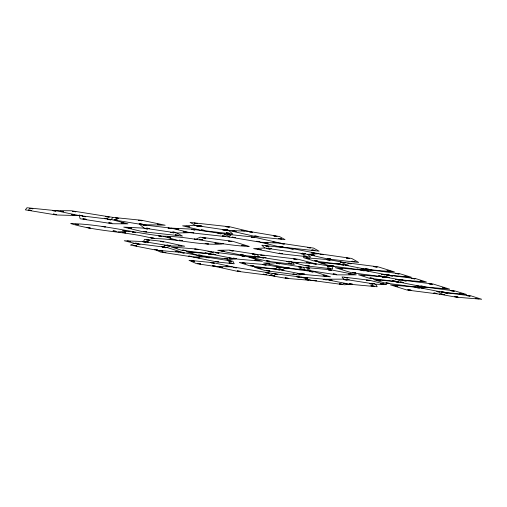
<?xml version="1.0" encoding="UTF-8"?>
<svg xmlns="http://www.w3.org/2000/svg" width="507" height="507" viewBox="0 0 507 507"><rect width="100%" height="100%" fill="white"/><g stroke="black" fill="none" stroke-linecap="round" stroke-linejoin="round"><path stroke-width="0.76" d="M143.532 241.547L144.508 239.348L162.278 241.357L184.618 246.206L170.346 245.946L143.532 241.547L124.291 240.762L134.355 243.309L166.803 247.448L183.261 252.587L205.595 256.948L232.967 261.289L234.209 263.805L216.926 261.948L193.009 256.992L160.516 252.068L156.302 250.16L130.476 245.096L134.355 243.309M112.865 217.383L111.255 219.493L79.269 215.583L55.827 210.659L26.966 207.75L25.35 209.86L56.41 214.987L79.269 215.583L80.163 218.77L112.446 223.752L127.916 223.847L111.255 219.493L142.315 224.614L165.174 225.216L141.732 220.292L112.865 217.383L71.297 210.754L55.827 210.659M273.14 273.552L232.301 266.859L213.485 262.721L188.991 260.306L196.443 263.627L215.177 266.467L237.244 271.289L269.629 275.39L273.14 273.552L300.949 277.063L324.429 279.218L343.6 279.154L375.579 284.186L386.733 284.649L369.388 280.232L342.003 276.917L343.6 279.154M196.399 238.949L200.284 237.168L232.732 241.307L249.191 246.44C220.095 245.325 192.109 236.439 162.912 236.199C132.054 232.681 101.983 224.246 70.796 223.587C97.661 231.838 126.319 231.306 153.501 238.582C176.569 238.569 199.188 245.629 222.224 244.019M213.453 252.049L209.575 253.836L186.272 251.719L197.375 255.122L230.121 259.457L235.4 258.9L262.36 261.32L245.901 256.187L213.453 252.049L196.855 249.076L171.195 246.953L181.709 250.293L209.575 253.836L235.4 258.9M281.581 267.569L277.703 269.35L254.4 267.24L265.497 270.643L298.249 274.978L303.528 274.414L330.488 276.841L314.029 271.708L281.581 267.569L264.984 264.591L239.323 262.474L249.837 265.814L277.703 269.35L303.528 274.414M345.571 262.67L341.686 264.458L318.383 262.341L329.487 265.744L362.239 270.079L388.064 275.143L415.924 278.679L426.438 282.019L400.784 279.902L384.179 276.93L351.731 272.791L335.273 267.652L362.239 270.079L367.512 269.521L394.478 271.948L378.019 266.809L345.571 262.67L328.973 259.698L303.313 257.575L313.827 260.915L341.686 264.458L367.512 269.521L400.264 273.85L411.367 277.259L388.064 275.143L384.179 276.93L358.519 274.807L369.033 278.147L396.899 281.683L422.724 286.753L455.476 291.081L466.573 294.491L443.27 292.374L417.445 287.311L384.699 282.976L373.596 279.572L396.899 281.683L400.784 279.902L433.232 284.04L449.69 289.174L422.724 286.753L417.445 287.311L390.485 284.883L406.944 290.017L439.392 294.155L455.989 297.134L481.65 299.25L471.136 295.911L443.27 292.374L439.392 294.155M166.803 247.448L170.346 245.946M375.579 284.186L377.195 286.747L350.02 284.275L344.538 284.795L311.754 280.434L286.328 278.368L269.629 275.39M264.857 247.98L253.639 248.614L280.105 253.709L310.664 257.106L307.622 254.349L264.857 247.98L261.815 245.217L292.368 248.62L318.84 253.715L351.712 258.45L358.677 262.449L328.124 259.045L307.622 254.349L318.84 253.715M117.909 231.87L130.109 231.401M195.708 225.514L182.64 225.837L201.552 230.4L232.795 234.025L228.41 230.362L195.708 225.514L190.081 222.421L229.937 226.819L248.842 231.382L279.433 236.528L285.054 239.621L255.566 236.541L228.41 230.362L248.842 231.382M176.861 232.992L189.929 232.669L229.779 237.067L260.37 242.213L279.275 246.776L319.131 251.18L313.503 248.088L280.802 243.233L253.646 237.054L224.157 233.974L191.456 229.126L171.017 228.106L139.774 224.474L144.159 228.144L176.861 232.992L182.488 236.085L142.632 231.68L123.727 227.123L144.159 228.144M193.009 256.992L205.595 256.948M215.177 266.467L232.301 266.859M260.37 242.213L280.802 243.233M314.473 263.558L291.785 262.081L259.565 257.087L242.638 255.332L217.763 250.319L229.24 250.084L256.903 254.381L298.078 259.229L314.473 263.558L332.148 266.517L332.643 268.932L305.696 265.782L291.785 262.081L294.282 264.439L267.145 261.213L248.905 256.713L259.565 257.087L256.903 254.381M156.302 250.16L183.261 252.587M303.446 267.29L330.71 269.787L356.206 274.838L336.844 274.87L304.897 269.832L287.665 267.988L263.602 263.025L276.03 262.956L303.446 267.29L304.897 269.832M324.429 279.218L350.02 284.275M171.017 228.106L189.929 232.669M162.912 236.199L177.57 240.35M300.949 277.063L311.754 280.434M224.157 233.974L229.779 237.067M29.755 208.32L32.904 208.776L29.812 208.307M28.462 210.012L31.611 210.462L28.462 210.012M52.842 210.646L55.998 211.102L52.867 210.639M53.311 214.106L56.461 214.562L53.33 214.1M60.314 211.248L63.464 211.704L60.314 211.248M72.691 211.324L75.841 211.78L72.71 211.318M71.595 214.588L74.751 215.038L71.62 214.581M79.067 215.19L82.216 215.64L79.086 215.177M82.286 216.293L85.436 216.743L82.349 216.28M75.41 224.278L78.56 224.728L75.429 224.265M86.152 219.297L83.021 218.834L86.152 219.297M87.134 227.592L90.29 228.049L87.16 227.586M105.944 216.628L109.094 217.078L105.944 216.628M104.651 218.321L107.801 218.77L104.676 218.314M107.871 219.423L111.027 219.873L107.934 219.411M102.199 226.477L105.355 226.927L102.224 226.471M108.828 222.827L111.977 223.276L108.847 222.82M115.653 217.953L118.809 218.409L115.678 217.947M114.367 219.645L117.516 220.095L114.386 219.639M113.099 230.9L116.249 231.357L113.156 230.888M121.205 222.903L124.354 223.353L121.224 222.896M122.859 230.527L126.015 230.983L122.884 230.52M122.434 232.402L125.584 232.852L122.498 232.39M128.201 227.706L131.357 228.156L128.201 227.706M138.747 220.279L141.903 220.735L138.747 220.279M139.21 223.739L142.366 224.195L139.21 223.739M132.2 232.029L135.35 232.479L132.219 232.022M127.434 241.136L130.584 241.592L127.491 241.123M143.12 225.203L146.27 225.659L143.177 225.19M144.552 228.524L147.702 228.974L144.609 228.511M143.329 231.357L146.485 231.807L143.329 231.357M146.624 228.137L149.78 228.587L146.65 228.131M135.483 243.176L138.639 243.633L135.483 243.176M133.658 245.388L136.808 245.844L133.677 245.382M136.757 243.962L139.913 244.418L136.757 243.962M157.5 224.221L160.649 224.671L157.525 224.208M142.822 241.769L145.978 242.226L142.847 241.763M146.244 239.824L149.4 240.274L146.27 239.811M145.465 241.585L148.614 242.035L145.465 241.585M150.909 237.77L154.065 238.22L150.934 237.764M158.438 235.863L161.587 236.319L158.463 235.856M168.109 228.106L171.265 228.562L168.134 228.099M160.465 241.433L163.615 241.883L160.485 241.421M154.312 249.444L157.468 249.894L154.337 249.431M170.713 232.402L173.869 232.852L170.739 232.396M167.519 236.889L170.675 237.339L167.583 236.877M175.498 228.689L178.648 229.145L175.498 228.689M172.786 232.016L175.942 232.472L172.811 232.01M161.441 246.491L164.598 246.941L161.467 246.484M159.413 250.648L162.57 251.098L159.413 250.648M164.281 245.287L167.43 245.743L164.3 245.28M162.715 247.27L165.871 247.727L162.741 247.264M170.168 239.184L173.318 239.634L170.187 239.177M175.213 234.874L178.369 235.33L175.238 234.868M166.917 245.103L170.073 245.553L166.942 245.096M162.785 252.169L165.941 252.625L162.81 252.163M183.236 231.756L186.392 232.212L183.236 231.756M189.339 226.737L186.183 226.28L189.333 226.749M194.213 223.162L197.362 223.619L194.27 223.15M179.25 240.204L182.406 240.66L179.275 240.198M174.294 247.422L177.45 247.872L174.319 247.416M191.842 229.506L194.999 229.963L191.906 229.494M178.337 245.306L181.487 245.762L178.337 245.306M190.619 232.339L193.775 232.795L190.619 232.339M196.634 226.027L199.79 226.477L196.659 226.014M198.712 225.64L201.862 226.09L198.712 225.64M175.885 251.383L179.041 251.833L175.885 251.383M182.71 250.09L185.86 250.547L182.71 250.09M201.311 229.931L204.467 230.387L201.311 229.931M194.314 239.089L197.47 239.545L194.339 239.082M184.136 253.044L180.986 252.587L184.13 253.031M199.581 239.247L202.737 239.697L199.581 239.247M202.686 237.821L205.842 238.271L202.749 237.808M194.827 249.114L197.977 249.571L194.827 249.114M188.781 256.111L191.931 256.567L188.807 256.105M192.945 252.759L189.789 252.328L192.945 252.759M205.208 243.518L208.364 243.968L205.208 243.518M191.475 260.813L194.631 261.263L191.5 260.807M196.139 257.398L199.295 257.854L196.165 257.391M218.004 233.385L221.16 233.841L218.029 233.378M198.674 255.027L201.83 255.484L198.7 255.021M222.801 229.905L225.951 230.355L222.801 229.905M226.097 226.686L229.246 227.136L226.097 226.686M224.874 229.519L228.023 229.969L224.937 229.506M204.999 252.923L208.155 253.38L205.024 252.917M202.008 256.529L198.852 256.098L201.995 256.542M214.974 243.145L218.124 243.594L215.038 243.132M208.104 251.497L211.254 251.947L208.13 251.491M197.438 263.469L200.595 263.925L197.438 263.469M222.503 235.863L225.659 236.313L222.529 235.856M208.434 253.994L211.59 254.451L208.459 253.988M206.216 257.366L209.366 257.822L206.235 257.36M227.7 234.69L230.856 235.147L227.7 234.69M220.241 243.297L223.397 243.753L220.266 243.29M233.049 231.034L236.199 231.49L233.068 231.027M212.756 254.127L215.906 254.577L212.82 254.115M215.862 252.701L219.011 253.151L215.881 252.695M228.644 241.129L231.8 241.579L228.644 241.129M232.2 237.168L235.356 237.618L232.225 237.162M220.881 250.712L224.031 251.161L220.881 250.712M211.077 262.746L214.227 263.196L211.077 262.746M241.224 230.336L244.374 230.786L241.224 230.336M215.279 261.365L218.428 261.821L215.336 261.352M212.427 265.738L215.583 266.194L212.49 265.725M230.064 250.521L233.22 250.978L230.089 250.515M224.874 258.494L228.03 258.95L224.937 258.481M249.393 231.851L252.549 232.307L249.419 231.845M219.67 267.081L222.827 267.538L219.696 267.075M229.094 258.05L232.25 258.5L229.12 258.038M241.814 245.236L244.963 245.692L241.814 245.236M228.112 260.839L231.262 261.295L228.112 260.839M251.295 237.156L254.444 237.612L251.32 237.149M226.128 266.055L229.278 266.505L226.128 266.055M229.107 262.854L232.257 263.304L229.126 262.848M233.416 258.177L236.566 258.633L233.416 258.177M240.781 254.723L243.93 255.173L240.781 254.723M257.93 236.433L254.774 236.002L257.93 236.433M241.82 256.01L244.97 256.466L241.877 255.997M256.675 241.281L259.825 241.738L256.694 241.275M233.372 267.398L236.522 267.848L233.397 267.392M242.422 262.937L245.578 263.393L242.447 262.93M252.194 253.963L255.344 254.413L252.194 253.963M237.32 270.941L240.476 271.397L237.346 270.934M258.012 249.127L261.168 249.583L258.038 249.121M264.844 242.802L268 243.252L264.844 242.802M252.023 257.201L255.173 257.657L252.023 257.201M254.324 256.13L257.474 256.58L254.324 256.13M273.862 235.97L277.018 236.42L273.888 235.964M265.7 245.939L268.849 246.389L265.7 245.939M254.983 260.116L258.139 260.573L254.983 260.116M250.832 265.611L253.988 266.067L250.832 265.611M260.782 255.129L263.932 255.579L260.782 255.129M266.986 248.62L270.142 249.076L266.986 248.62M273.02 242.099L276.176 242.555L273.02 242.099M268.133 248.145L271.283 248.601L268.19 248.132M260.547 257.499L263.697 257.955L260.547 257.499M278.362 238.442L281.518 238.898L278.387 238.436M262.911 257.29L266.067 257.746L262.937 257.283M257.924 267.823L261.073 268.279L257.943 267.816M281.195 243.62L284.345 244.07L281.258 243.607M262.949 264.635L266.105 265.091L262.949 264.635M266.612 260.801L269.762 261.257L266.612 260.801M279.972 246.453L283.128 246.903L279.997 246.44M266.733 263.431L269.889 263.887L266.758 263.425M279.192 253.202L282.342 253.658L279.192 253.202M263.228 274.224L266.384 274.674L263.228 274.224M266.802 270.548L269.958 270.998L266.828 270.542M266.042 272.753L269.192 273.203L266.042 272.753M276.676 263.374L279.832 263.83L276.702 263.367M290.143 248.658L293.293 249.114L290.207 248.645M273.127 268.444L276.277 268.894L273.146 268.431M276.233 267.012L279.382 267.468L276.252 267.005M276.562 269.515L279.718 269.965L276.588 269.509M271.803 275.472L274.952 275.928L271.828 275.466M274.61 274.002L277.766 274.458L274.674 273.989M286.322 261.492L289.472 261.948L286.322 261.492M280.884 269.642L284.034 270.098L280.941 269.629M288.686 261.282L291.836 261.739L288.711 261.276M283.983 268.216L287.139 268.672L284.009 268.209M288.318 263.38L291.474 263.83L288.382 263.367M285.986 267.404L289.136 267.854L285.986 267.404M293.724 259.007L296.88 259.457L293.724 259.007M301.202 253.715L304.352 254.172L301.228 253.709M307.356 247.498L310.512 247.948L307.381 247.492M302.343 253.24L305.499 253.696L302.406 253.227M294.922 262.506L298.078 262.962L294.947 262.499M303.636 255.921L306.786 256.377L303.636 255.921M285.162 277.855L288.318 278.305L285.226 277.842M311.856 249.97L315.012 250.426L311.919 249.957M306.412 258.044L309.562 258.494L306.437 258.038M311.317 252.733L314.473 253.189L311.342 252.727M298.61 266.847L301.766 267.297L298.61 266.847M293.002 274.014L296.151 274.464L293.065 274.002M311.127 254.768L314.277 255.217L311.127 254.768M306.836 262.468L309.992 262.918L306.836 262.468M297.222 273.565L300.378 274.021L297.248 273.558M306.051 265.465L309.207 265.922L306.051 265.465M302.926 269.331L299.77 268.881L302.926 269.331M296.855 276.809L300.011 277.259L296.855 276.809M306.469 267.867L309.625 268.317L306.532 267.854M301.538 273.698L304.694 274.148L301.538 273.698M320.094 254.261L323.251 254.71L320.094 254.261M314.822 260.712L317.978 261.168L314.847 260.706M313.072 263.684L316.229 264.141L313.072 263.684M307.629 269.901L310.785 270.351L307.629 269.901M304.454 277.646L307.603 278.102L304.479 277.64M305.506 279.509L308.655 279.959L305.506 279.509M313.098 271.98L309.948 271.53L313.098 271.98M321.907 262.924L325.063 263.38L321.97 262.911M327.528 258.526L330.678 258.982L327.528 258.526M326.939 259.736L330.095 260.192L326.964 259.73M313.098 280.346L316.254 280.802L313.098 280.346M327.211 266.055L330.368 266.511L327.211 266.055M327.611 267.988L330.767 268.437L327.674 267.975M328.283 269.863L331.432 270.32L328.283 269.863M323.111 275.637L326.267 276.093L323.174 275.624M333.942 266.105L330.792 265.649L333.936 266.093M323.238 279.376L326.394 279.826L323.238 279.376M340.216 262.119L343.372 262.569L340.279 262.106M340.267 264.001L337.117 263.545L340.26 264.008M346.401 258.044L349.551 258.5L346.458 258.031M340.552 264.616L343.708 265.072L340.577 264.61M333.188 273.932L336.337 274.382L333.207 273.926M328.802 279.687L331.958 280.143L328.802 279.687M339.506 268.393L342.662 268.849L339.57 268.38M344.868 264.749L348.024 265.199L344.868 264.749M347.973 263.323L351.129 263.773L348.036 263.31M351.972 261.244L355.122 261.701L351.997 261.238M344.722 277.506L347.878 277.963L344.785 277.494M339.329 283.838L342.478 284.294L339.329 283.838M348.677 273.907L351.826 274.357L348.677 273.907M344.139 279.636L347.295 280.086L344.164 279.623M346.002 279.294L349.152 279.75L346.021 279.287M356.991 269.116L360.141 269.572L356.991 269.116M355.825 272.956L352.669 272.525L355.825 272.956M346.864 283.869L343.708 283.438L346.864 283.869M361.212 268.672L364.362 269.122L361.276 268.659M361.079 270.332L364.229 270.789L361.079 270.332M349.279 283.73L352.435 284.18L349.279 283.73M365.528 268.799L368.684 269.255L365.553 268.792M361.624 275.269L364.774 275.726L361.643 275.263M368.551 270.922L365.395 270.465L368.538 270.928M369.616 270.016L372.772 270.472L369.616 270.016M373.932 266.631L377.088 267.088L373.932 266.631M370.034 277.944L373.184 278.4L370.034 277.944M369.78 280.612L366.624 280.181L369.78 280.612M369.73 283.66L372.879 284.11L369.749 283.647M371.587 283.318L374.736 283.774L371.644 283.305M378.634 275.814L381.784 276.264L378.691 275.802M371.016 285.707L374.172 286.163L371.016 285.707M381.739 274.388L384.889 274.838L381.758 274.382M377.119 280.156L380.275 280.612L377.119 280.156M387.101 270.738L390.251 271.194L387.101 270.738M382.151 276.968L385.301 277.424L382.17 276.961M386.055 274.515L389.205 274.971L386.055 274.515M386.391 277.018L389.541 277.468L386.391 277.018M380.51 283.692L383.66 284.148L380.51 283.692M389.49 275.593L392.646 276.042L389.553 275.58M386.004 282.881L389.154 283.337L386.061 282.868M395.815 273.482L398.971 273.938L395.815 273.482M392.323 280.777L395.479 281.227L392.323 280.777M395.428 279.351L398.584 279.801L395.492 279.338M395.764 281.848L398.914 282.304L395.783 281.841M399.668 279.395L402.818 279.851L399.693 279.389M394.719 285.625L397.868 286.081L394.719 285.625M404.7 276.207L407.85 276.664L404.719 276.201M400.08 281.981L403.236 282.431L400.08 281.981M403.185 280.555L406.335 281.005L403.249 280.542M411.785 278.419L414.935 278.875L411.785 278.419M407.882 289.731L411.038 290.188L407.907 289.725M412.197 286.347L415.353 286.797L412.197 286.347M420.195 281.093L423.351 281.543L420.195 281.093M416.424 285.897L419.574 286.354L416.481 285.885M420.74 286.03L423.896 286.487L420.766 286.024M419.441 288.02L416.285 287.589L419.441 288.02M420.607 287.697L423.757 288.147L420.607 287.697M424.828 287.247L427.978 287.703L424.891 287.235M429.144 283.863L432.3 284.313L429.169 283.857M433.84 293.046L436.996 293.496L433.903 293.033M436.945 291.614L440.101 292.07L437.009 291.601M441.267 291.747L444.417 292.203L441.267 291.747M445.463 288.426L442.313 287.97L445.457 288.432M441.597 294.244L444.753 294.7L441.597 294.244M444.702 292.818L447.858 293.274L444.766 292.805M451.027 290.714L454.177 291.17L451.027 290.714M454.88 296.627L458.03 297.083L454.899 296.62M459.906 293.439L463.062 293.895L459.969 293.426M466.998 295.651L470.147 296.107L467.017 295.644M475.408 298.325L478.557 298.775L475.427 298.312M226.306 232.833L229.456 233.277L226.369 232.821"/></g></svg>
